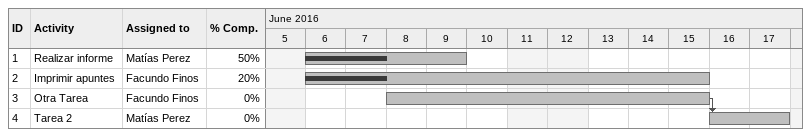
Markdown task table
| ID | Task | Start | Finish | Predecessors | Resources | % complete |
|---|---|---|---|---|---|---|
| 1 | Realizar informe | 2016-06-06 | 2016-06-09 |  | Matías Perez | 50 |
| 2 | Imprimir apuntes | 2016-06-06 | 2016-06-15 |  | Facundo Finos | 20 |
| 3 | Otra Tarea | 2016-06-08 | 2016-06-15 |  | Facundo Finos | 0 |
| 4 | Tarea 2 | 2016-06-16 | 2016-06-17 | 3 | Matías Perez | 0 |
